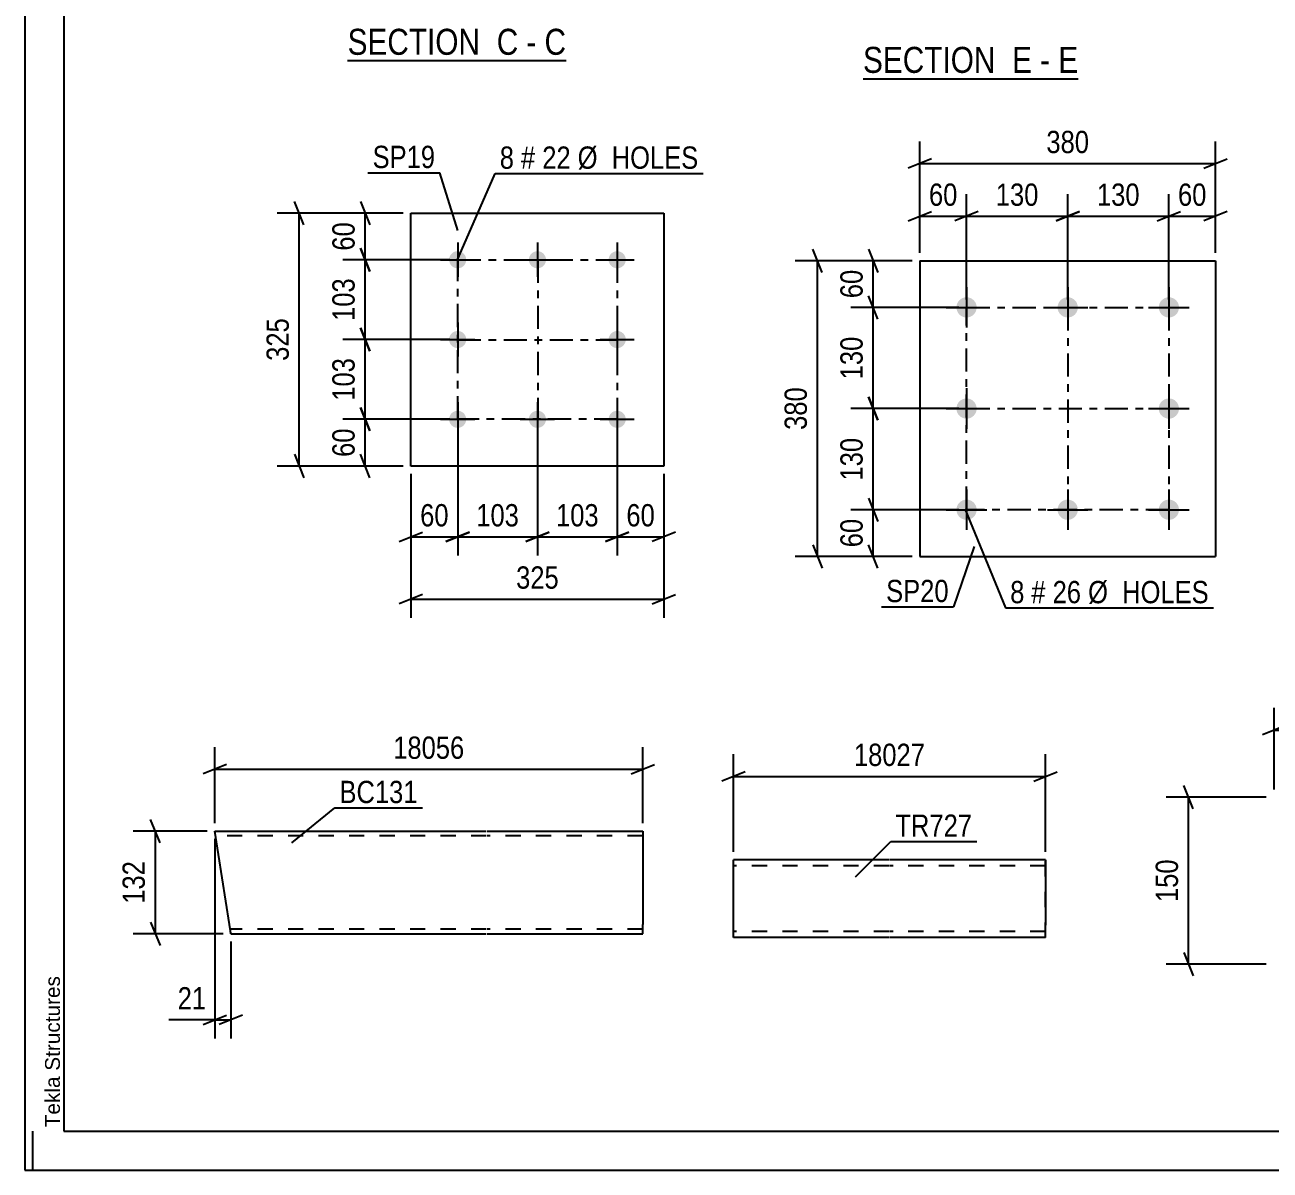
# Model space of a CAD drawing. Header units: millimetres. Extents: x 0 to 841, y 0 to 594.
# Drawn here: x 0 to 160, y 0 to 147.1 of the extents above; entities that cross this region are included whole.
import ezdxf

# ---------------------------------------------------------------- set-up
doc = ezdxf.new("R2010")
doc.units = ezdxf.units.MM
doc.linetypes.add('DXK_LINE_DOT2', pattern=[3.9198, 1.9599, -1.9599])
doc.linetypes.add('DXK_LINE_DOT3', pattern=[5.9187, 2.979, -0.9799, 0.9799, -0.9799])
doc.styles.add('Arial', font='ARIAL.TTF', dxfattribs={"height": 0.2})
doc.styles.add('Arial Narrow', font='ARIALN.TTF', dxfattribs={"height": 0.2})

# ---------------------------------------------------------------- blocks, each defined once
blk = doc.blocks.new('Unknown-814735583-1133')
at = {"color": 5, "linetype": 'Continuous'}
for p, q in [((0, 594), (0, 0)), ((5, 589), (5, 5)), ((1, 0), (1, 5)), ((5, 5), (836, 5)), ((0, 0), (841, 0))]:
    blk.add_line(p, q, dxfattribs=at)
at = {"color": 174, "linetype": 'Continuous', "style": 'Arial'}
blk.add_text('Tekla Structures', height=1.9102, rotation=90, dxfattribs=at).set_placement((4.5, 5.5))
blk = doc.blocks.new('Unknown-814735583-13 - 10822')
at = {"color": 6, "linetype": 'Continuous'}
blk.add_line((41.47, 142.54), (69.54, 142.54), dxfattribs=at)
at = {"color": 0, "linetype": 'Continuous'}
for points in [[(59.58, 143.29), (59.58, 146.79), (41.47, 146.79), (41.47, 143.29)], [(63.39, 143.29), (63.39, 146.79), (60.63, 146.79), (60.63, 143.29)], [(65.72, 143.29), (65.72, 146.79), (64.44, 146.79), (64.44, 143.29)], [(69.54, 143.29), (69.54, 146.79), (66.77, 146.79), (66.77, 143.29)]]:
    blk.add_wipeout(points, dxfattribs=at)
at = {"color": 7, "linetype": 'Continuous', "style": 'Arial Narrow'}
for s, p in [('SECTION ', (41.47, 143.29)), ('C', (60.63, 143.29)), ('C', (66.77, 143.29)), ('-', (64.44, 143.29))]:
    blk.add_text(s, height=3.34, dxfattribs=at).set_placement(p)
blk = doc.blocks.new('Unknown-814735583-19 - 11085')
at = {"color": 6, "linetype": 'Continuous'}
blk.add_line((107.7, 140.22), (135.34, 140.22), dxfattribs=at)
at = {"color": 0, "linetype": 'Continuous'}
for points in [[(125.8, 140.97), (125.8, 144.47), (107.7, 144.47), (107.7, 140.97)], [(129.41, 140.97), (129.41, 144.47), (126.85, 144.47), (126.85, 140.97)], [(131.74, 140.97), (131.74, 144.47), (130.46, 144.47), (130.46, 140.97)], [(135.34, 140.97), (135.34, 144.47), (132.79, 144.47), (132.79, 140.97)]]:
    blk.add_wipeout(points, dxfattribs=at)
at = {"color": 7, "linetype": 'Continuous', "style": 'Arial Narrow'}
for s, p in [('SECTION ', (107.7, 140.97)), ('E', (126.85, 140.97)), ('E', (132.79, 140.97)), ('-', (130.46, 140.97))]:
    blk.add_text(s, height=3.34, dxfattribs=at).set_placement(p)
blk = doc.blocks.new('Bolt-814735583-2282 - 2220')
at = {"linetype": 'Continuous'}
for points in [[(121, 112.14, -1), (121, 109.54, -1)], [(134, 112.14, -1), (134, 109.54, -1)], [(147, 112.14, -1), (147, 109.54, -1)], [(121, 99.14, -1), (121, 96.54, -1)], [(147, 99.14, -1), (147, 96.54, -1)], [(121, 86.14, -1), (121, 83.54, -1)], [(134, 86.14, -1), (134, 83.54, -1)], [(147, 86.14, -1), (147, 83.54, -1)]]:
    blk.add_hatch(color=1, dxfattribs=at).paths.add_polyline_path(points)
at = {"color": 1, "linetype": 'Continuous'}
for p, q in [((121, 113.44), (121, 108.24)), ((134, 113.44), (134, 108.24)), ((147, 113.44), (147, 108.24)), ((118.4, 110.84), (123.6, 110.84)), ((131.4, 110.84), (136.6, 110.84)), ((144.4, 110.84), (149.6, 110.84)), ((121, 100.44), (121, 95.24)), ((147, 100.44), (147, 95.24)), ((118.4, 97.84), (123.6, 97.84)), ((144.4, 97.84), (149.6, 97.84)), ((121, 87.44), (121, 82.24)), ((134, 87.44), (134, 82.24)), ((147, 87.44), (147, 82.24)), ((118.4, 84.84), (123.6, 84.84)), ((131.4, 84.84), (136.6, 84.84)), ((144.4, 84.84), (149.6, 84.84))]:
    blk.add_line(p, q, dxfattribs=at)
blk = doc.blocks.new('Part-814735583-2297 - 2220')
at = {"color": 2, "linetype": 'Continuous'}
for p, q in [((115, 116.84), (115, 78.84)), ((115, 116.84), (153, 116.84)), ((153, 116.84), (153, 78.84)), ((115, 78.84), (153, 78.84))]:
    blk.add_line(p, q, dxfattribs=at)
blk = doc.blocks.new('Part-814735583-11452 - 11451')
at = {"color": 2, "linetype": 'Continuous'}
for p, q in [((24.41, 43.56), (59.29, 43.56)), ((26.29, 31.56), (24.41, 43.56)), ((59.39, 43.56), (79.39, 43.56)), ((79.39, 43.56), (79.39, 43.47)), ((79.39, 43.47), (79.39, 42.82)), ((79.39, 42.82), (79.39, 31.56)), ((26.43, 30.72), (26.29, 31.56)), ((26.47, 30.46), (26.43, 30.72)), ((26.48, 30.36), (26.47, 30.46)), ((79.39, 30.36), (79.39, 31.56)), ((26.48, 30.36), (59.29, 30.36)), ((59.39, 30.36), (79.39, 30.36))]:
    blk.add_line(p, q, dxfattribs=at)
at = {"color": 7, "linetype": 'DXK_LINE_DOT2'}
for p, q in [((79.39, 43.21), (79.39, 42.82)), ((59.29, 42.96), (24.5, 42.96)), ((79.39, 42.96), (59.39, 42.96)), ((59.29, 30.96), (26.39, 30.96)), ((26.48, 30.36), (26.43, 30.72)), ((79.39, 30.96), (59.39, 30.96)), ((79.39, 30.46), (79.39, 30.72)), ((79.39, 30.36), (79.39, 30.46))]:
    blk.add_line(p, q, dxfattribs=at)
blk = doc.blocks.new('Bolt-814735583-2518 - 2484')
at = {"linetype": 'Continuous'}
for points in [[(55.61, 118.06, -1), (55.61, 115.86, -1)], [(65.86, 118.06, -1), (65.86, 115.86, -1)], [(76.11, 118.06, -1), (76.11, 115.86, -1)], [(55.61, 107.81, -1), (55.61, 105.61, -1)], [(76.11, 107.81, -1), (76.11, 105.61, -1)], [(55.61, 97.56, -1), (55.61, 95.36, -1)], [(65.86, 97.56, -1), (65.86, 95.36, -1)], [(76.11, 97.56, -1), (76.11, 95.36, -1)]]:
    blk.add_hatch(color=1, dxfattribs=at).paths.add_polyline_path(points)
at = {"color": 1, "linetype": 'Continuous'}
for p, q in [((55.61, 119.16), (55.61, 114.76)), ((65.86, 119.16), (65.86, 114.76)), ((76.11, 119.16), (76.11, 114.76)), ((53.41, 116.96), (57.81, 116.96)), ((63.66, 116.96), (68.06, 116.96)), ((73.91, 116.96), (78.31, 116.96)), ((55.61, 108.91), (55.61, 104.51)), ((76.11, 108.91), (76.11, 104.51)), ((53.41, 106.71), (57.81, 106.71)), ((73.91, 106.71), (78.31, 106.71)), ((55.61, 98.66), (55.61, 94.26)), ((65.86, 98.66), (65.86, 94.26)), ((76.11, 98.66), (76.11, 94.26)), ((53.41, 96.46), (57.81, 96.46)), ((63.66, 96.46), (68.06, 96.46)), ((73.91, 96.46), (78.31, 96.46))]:
    blk.add_line(p, q, dxfattribs=at)
blk = doc.blocks.new('Part-814735583-2523 - 2484')
at = {"color": 2, "linetype": 'Continuous'}
for p, q in [((49.61, 90.46), (49.61, 122.96)), ((49.61, 122.96), (82.11, 122.96)), ((82.11, 122.96), (82.11, 90.46)), ((82.11, 90.46), (49.61, 90.46))]:
    blk.add_line(p, q, dxfattribs=at)
blk = doc.blocks.new('Part-814735583-6387 - 6380')
at = {"color": 2, "linetype": 'Continuous'}
for p, q in [((111.05, 39.87), (91.05, 39.87)), ((91.05, 31.47), (91.05, 39.87)), ((131.15, 39.87), (111.15, 39.87)), ((131.15, 39.87), (131.15, 39.87)), ((131.15, 39.87), (131.15, 31.47)), ((91.05, 29.87), (91.05, 31.47)), ((131.15, 29.87), (131.15, 31.47)), ((111.05, 29.87), (91.05, 29.87)), ((131.15, 29.87), (111.15, 29.87)), ((131.15, 29.87), (131.15, 29.87))]:
    blk.add_line(p, q, dxfattribs=at)
at = {"color": 7, "linetype": 'DXK_LINE_DOT2'}
for p, q in [((111.05, 39.07), (91.05, 39.07)), ((131.15, 39.07), (111.15, 39.07)), ((131.15, 29.87), (131.15, 39.87)), ((131.15, 39.87), (131.15, 39.87)), ((131.15, 39.07), (131.15, 39.07)), ((91.05, 29.99), (91.05, 31.47)), ((91.05, 30.67), (91.05, 30.73)), ((111.05, 30.67), (91.05, 30.67)), ((131.15, 30.67), (111.15, 30.67)), ((131.15, 30.73), (131.15, 31.16)), ((131.15, 30.67), (131.15, 30.73)), ((131.15, 30.67), (131.15, 30.67)), ((131.15, 29.87), (131.15, 29.87))]:
    blk.add_line(p, q, dxfattribs=at)
blk = doc.blocks.new('Rectangle-814735583-2384 - 2220')
at = {"color": 1, "linetype": 'DXK_LINE_DOT3'}
blk.add_lwpolyline([(121, 110.84), (147, 110.84), (147, 84.84), (121, 84.84), (121, 110.84)], close=True, dxfattribs=at)
blk = doc.blocks.new('Rectangle-814735583-2610 - 2484')
at = {"color": 1, "linetype": 'DXK_LINE_DOT3'}
blk.add_lwpolyline([(55.61, 116.96), (76.11, 116.96), (76.11, 96.46), (55.61, 96.46), (55.61, 116.96)], close=True, dxfattribs=at)
blk = doc.blocks.new('Line-814735583-2370 - 2220')
at = {"color": 1, "linetype": 'DXK_LINE_DOT3'}
blk.add_line((134, 110.84), (134, 84.84), dxfattribs=at)
blk = doc.blocks.new('Line-814735583-2596 - 2484')
at = {"color": 1, "linetype": 'DXK_LINE_DOT3'}
blk.add_line((65.91, 116.96), (65.91, 96.46), dxfattribs=at)
blk = doc.blocks.new('Line-814735583-2377 - 2220')
at = {"color": 1, "linetype": 'DXK_LINE_DOT3'}
blk.add_line((121, 97.84), (147, 97.84), dxfattribs=at)
blk = doc.blocks.new('Line-814735583-2603 - 2484')
at = {"color": 1, "linetype": 'DXK_LINE_DOT3'}
blk.add_line((55.61, 106.66), (76.11, 106.66), dxfattribs=at)
blk = doc.blocks.new('StraightDimension-814735583-9685 - 2220')
at = {"color": 7, "linetype": 'Continuous'}
for p, q in [((134, 111.84), (134, 125.39)), ((147, 111.84), (147, 125.39)), ((135.5, 123.14), (132.5, 121.94)), ((134, 122.54), (147, 122.54)), ((145.5, 121.94), (148.5, 123.14))]:
    blk.add_line(p, q, dxfattribs=at)
at = {"color": 0}
blk.add_wipeout([(143.84, 123.29), (143.84, 127.49), (137.16, 127.49), (137.16, 123.29)], dxfattribs=at)
at = {"color": 3, "style": 'Arial Narrow'}
blk.add_text('130', height=2.863, dxfattribs=at).set_placement((137.76, 123.89))
blk = doc.blocks.new('StraightDimension-814735583-2350 - 2220')
at = {"color": 7, "linetype": 'Continuous'}
for p, q in [((120, 84.84), (106.15, 84.84)), ((108.4, 86.34), (109.6, 83.34)), ((109, 78.84), (109, 84.84)), ((109.6, 77.34), (108.4, 80.34)), ((114, 78.84), (106.15, 78.84))]:
    blk.add_line(p, q, dxfattribs=at)
at = {"color": 0}
blk.add_wipeout([(108.25, 84.27), (104.05, 84.27), (104.05, 79.42), (108.25, 79.42)], dxfattribs=at)
at = {"color": 3, "style": 'Arial Narrow'}
blk.add_text('60', height=2.863, rotation=90.0002, dxfattribs=at).set_placement((107.65, 80.02))
blk = doc.blocks.new('StraightDimension-814735583-2299 - 2220')
at = {"color": 7, "linetype": 'Continuous'}
for p, q in [((115, 117.84), (115, 132.16)), ((153, 117.84), (153, 132.16)), ((116.5, 129.91), (113.5, 128.71)), ((151.5, 128.71), (154.5, 129.91)), ((115, 129.31), (153, 129.31))]:
    blk.add_line(p, q, dxfattribs=at)
at = {"color": 0}
blk.add_wipeout([(137.34, 130.06), (137.34, 134.26), (130.66, 134.26), (130.66, 130.06)], dxfattribs=at)
at = {"color": 3, "style": 'Arial Narrow'}
blk.add_text('380', height=2.863, dxfattribs=at).set_placement((131.26, 130.66))
blk = doc.blocks.new('StraightDimension-814735583-2314 - 2220')
at = {"color": 7, "linetype": 'Continuous'}
for p, q in [((115, 117.84), (115, 125.39)), ((121, 111.84), (121, 125.39)), ((113.5, 121.94), (116.5, 123.14)), ((115, 122.54), (121, 122.54)), ((122.5, 123.14), (119.5, 121.94))]:
    blk.add_line(p, q, dxfattribs=at)
at = {"color": 0}
blk.add_wipeout([(120.43, 123.29), (120.43, 127.49), (115.57, 127.49), (115.57, 123.29)], dxfattribs=at)
at = {"color": 3, "style": 'Arial Narrow'}
blk.add_text('60', height=2.863, dxfattribs=at).set_placement((116.17, 123.89))
blk = doc.blocks.new('StraightDimension-814735583-2324 - 2220')
at = {"color": 7, "linetype": 'Continuous'}
for p, q in [((147, 111.84), (147, 125.39)), ((153, 117.84), (153, 125.39)), ((145.5, 121.94), (148.5, 123.14)), ((147, 122.54), (153, 122.54)), ((154.5, 123.14), (151.5, 121.94))]:
    blk.add_line(p, q, dxfattribs=at)
at = {"color": 0}
blk.add_wipeout([(152.43, 123.29), (152.43, 127.49), (147.57, 127.49), (147.57, 123.29)], dxfattribs=at)
at = {"color": 3, "style": 'Arial Narrow'}
blk.add_text('60', height=2.863, dxfattribs=at).set_placement((148.17, 123.89))
blk = doc.blocks.new('StraightDimension-814735583-2335 - 2220')
at = {"color": 7, "linetype": 'Continuous'}
for p, q in [((114, 116.84), (98.98, 116.84)), ((102.43, 115.34), (101.23, 118.34)), ((101.83, 78.84), (101.83, 116.84)), ((101.23, 80.34), (102.43, 77.34)), ((114, 78.84), (98.98, 78.84))]:
    blk.add_line(p, q, dxfattribs=at)
at = {"color": 0}
blk.add_wipeout([(101.08, 101.19), (96.88, 101.19), (96.88, 94.5), (101.08, 94.5)], dxfattribs=at)
at = {"color": 3, "style": 'Arial Narrow'}
blk.add_text('380', height=2.863, rotation=90.0002, dxfattribs=at).set_placement((100.48, 95.1))
blk = doc.blocks.new('StraightDimension-814735583-2360 - 2220')
at = {"color": 7, "linetype": 'Continuous'}
for p, q in [((114, 116.84), (106.15, 116.84)), ((108.4, 118.34), (109.6, 115.34)), ((109, 110.84), (109, 116.84)), ((109.6, 109.34), (108.4, 112.34)), ((120, 110.84), (106.15, 110.84))]:
    blk.add_line(p, q, dxfattribs=at)
at = {"color": 0}
blk.add_wipeout([(108.25, 116.27), (104.05, 116.27), (104.05, 111.42), (108.25, 111.42)], dxfattribs=at)
at = {"color": 3, "style": 'Arial Narrow'}
blk.add_text('60', height=2.863, rotation=90.0002, dxfattribs=at).set_placement((107.65, 112.02))
blk = doc.blocks.new('StraightDimension-814735583-9683 - 2220')
at = {"color": 7, "linetype": 'Continuous'}
for p, q in [((121, 111.84), (121, 125.39)), ((134, 111.84), (134, 125.39)), ((122.5, 123.14), (119.5, 121.94)), ((121, 122.54), (134, 122.54)), ((132.5, 121.94), (135.5, 123.14))]:
    blk.add_line(p, q, dxfattribs=at)
at = {"color": 0}
blk.add_wipeout([(130.84, 123.29), (130.84, 127.49), (124.16, 127.49), (124.16, 123.29)], dxfattribs=at)
at = {"color": 3, "style": 'Arial Narrow'}
blk.add_text('130', height=2.863, dxfattribs=at).set_placement((124.76, 123.89))
blk = doc.blocks.new('StraightDimension-814735583-9705 - 2220')
at = {"color": 7, "linetype": 'Continuous'}
for p, q in [((109.6, 96.34), (108.4, 99.34)), ((120, 97.84), (106.15, 97.84)), ((109, 84.84), (109, 97.84)), ((120, 84.84), (106.15, 84.84)), ((108.4, 86.34), (109.6, 83.34))]:
    blk.add_line(p, q, dxfattribs=at)
at = {"color": 0}
blk.add_wipeout([(108.25, 94.69), (104.05, 94.69), (104.05, 88), (108.25, 88)], dxfattribs=at)
at = {"color": 3, "style": 'Arial Narrow'}
blk.add_text('130', height=2.863, rotation=90.0002, dxfattribs=at).set_placement((107.65, 88.6))
blk = doc.blocks.new('StraightDimension-814735583-9707 - 2220')
at = {"color": 7, "linetype": 'Continuous'}
for p, q in [((109.6, 109.34), (108.4, 112.34)), ((120, 110.84), (106.15, 110.84)), ((109, 97.84), (109, 110.84)), ((108.4, 99.34), (109.6, 96.34)), ((120, 97.84), (106.15, 97.84))]:
    blk.add_line(p, q, dxfattribs=at)
at = {"color": 0}
blk.add_wipeout([(108.25, 107.69), (104.05, 107.69), (104.05, 101), (108.25, 101)], dxfattribs=at)
at = {"color": 3, "style": 'Arial Narrow'}
blk.add_text('130', height=2.863, rotation=90.0002, dxfattribs=at).set_placement((107.65, 101.6))
blk = doc.blocks.new('StraightDimension-814735583-2416 - 2399')
at = {"color": 7, "linetype": 'Continuous'}
for p, q in [((150.12, 46.4), (148.92, 49.4)), ((159.51, 47.9), (146.67, 47.9)), ((149.52, 26.47), (149.52, 47.9)), ((148.92, 27.97), (150.12, 24.97)), ((159.51, 26.47), (146.67, 26.47))]:
    blk.add_line(p, q, dxfattribs=at)
at = {"color": 0}
blk.add_wipeout([(148.77, 40.53), (144.57, 40.53), (144.57, 33.84), (148.77, 33.84)], dxfattribs=at)
at = {"color": 3, "style": 'Arial Narrow'}
blk.add_text('150', height=2.863, rotation=90.0002, dxfattribs=at).set_placement((148.17, 34.44))
blk = doc.blocks.new('StraightDimension-814735583-2427 - 2399')
at = {"color": 7, "linetype": 'Continuous'}
for p, q in [((160.51, 48.9), (160.51, 59.37)), ((189.08, 48.9), (189.08, 59.37)), ((162.01, 57.12), (159.01, 55.92)), ((160.51, 56.52), (189.08, 56.52)), ((187.58, 55.92), (190.58, 57.12))]:
    blk.add_line(p, q, dxfattribs=at)
at = {"color": 0}
blk.add_wipeout([(178.13, 57.27), (178.13, 61.47), (171.45, 61.47), (171.45, 57.27)], dxfattribs=at)
at = {"color": 3, "style": 'Arial Narrow'}
blk.add_text('200', height=2.863, dxfattribs=at).set_placement((172.05, 57.87))
blk = doc.blocks.new('StraightDimension-814735583-11484 - 11451')
at = {"color": 7, "linetype": 'Continuous'}
for p, q in [((17.36, 42.06), (16.16, 45.06)), ((23.41, 43.56), (13.91, 43.56)), ((16.76, 30.36), (16.76, 43.56)), ((16.16, 31.86), (17.36, 28.86)), ((25.48, 30.36), (13.91, 30.36))]:
    blk.add_line(p, q, dxfattribs=at)
at = {"color": 0}
blk.add_wipeout([(16.01, 40.31), (11.81, 40.31), (11.81, 33.62), (16.01, 33.62)], dxfattribs=at)
at = {"color": 3, "style": 'Arial Narrow'}
blk.add_text('132', height=2.863, rotation=90.0002, dxfattribs=at).set_placement((15.41, 34.22))
blk = doc.blocks.new('StraightDimension-814735583-11460 - 11451')
at = {"color": 7, "linetype": 'Continuous'}
for p, q in [((24.41, 44.56), (24.41, 54.34)), ((79.39, 44.56), (79.39, 54.34)), ((25.91, 52.09), (22.91, 50.89)), ((24.41, 51.49), (79.39, 51.49)), ((77.89, 50.89), (80.89, 52.09))]:
    blk.add_line(p, q, dxfattribs=at)
at = {"color": 0}
blk.add_wipeout([(57.07, 52.24), (57.07, 56.44), (46.73, 56.44), (46.73, 52.24)], dxfattribs=at)
at = {"color": 3, "style": 'Arial Narrow'}
blk.add_text('18056', height=2.863, dxfattribs=at).set_placement((47.33, 52.84))
blk = doc.blocks.new('StraightDimension-814735583-11471 - 11451')
at = {"color": 7, "linetype": 'Continuous'}
for p, q in [((24.41, 42.56), (24.41, 16.89)), ((26.48, 29.36), (26.48, 16.89)), ((22.91, 18.69), (25.91, 19.89)), ((24.41, 19.29), (26.48, 19.29)), ((27.98, 19.89), (24.98, 18.69))]:
    blk.add_line(p, q, dxfattribs=at)
at = {"color": 0}
blk.add_wipeout([(23.88, 20.04), (23.88, 24.24), (19.03, 24.24), (19.03, 20.04)], dxfattribs=at)
at = {"color": 7, "linetype": 'Continuous'}
blk.add_line((24.41, 19.29), (18.5, 19.29), dxfattribs=at)
blk.add_line((24.41, 19.29), (18.5, 19.29), dxfattribs=at)
at = {"color": 3, "style": 'Arial Narrow'}
blk.add_text('21', height=2.863, dxfattribs=at).set_placement((19.63, 20.64))
blk = doc.blocks.new('StraightDimension-814735583-10136 - 2484')
at = {"color": 7, "linetype": 'Continuous'}
for p, q in [((65.86, 95.46), (65.86, 78.95)), ((76.11, 95.46), (76.11, 78.95)), ((64.36, 80.75), (67.36, 81.95)), ((77.61, 81.95), (74.61, 80.75)), ((65.86, 81.35), (76.11, 81.35))]:
    blk.add_line(p, q, dxfattribs=at)
at = {"color": 0}
blk.add_wipeout([(74.33, 82.1), (74.33, 86.3), (67.65, 86.3), (67.65, 82.1)], dxfattribs=at)
at = {"color": 3, "style": 'Arial Narrow'}
blk.add_text('103', height=2.863, dxfattribs=at).set_placement((68.25, 82.7))
blk = doc.blocks.new('StraightDimension-814735583-2572 - 2484')
at = {"color": 7, "linetype": 'Continuous'}
for p, q in [((43.12, 124.46), (44.32, 121.46)), ((48.61, 122.96), (40.87, 122.96)), ((43.72, 116.96), (43.72, 122.96)), ((44.32, 115.46), (43.12, 118.46)), ((54.61, 116.96), (40.87, 116.96))]:
    blk.add_line(p, q, dxfattribs=at)
at = {"color": 0}
blk.add_wipeout([(42.97, 122.39), (38.77, 122.39), (38.77, 117.53), (42.97, 117.53)], dxfattribs=at)
at = {"color": 3, "style": 'Arial Narrow'}
blk.add_text('60', height=2.863, rotation=90.0002, dxfattribs=at).set_placement((42.37, 118.13))
blk = doc.blocks.new('StraightDimension-814735583-2525 - 2484')
at = {"color": 7, "linetype": 'Continuous'}
for p, q in [((35.86, 121.46), (34.66, 124.46)), ((48.61, 122.96), (32.41, 122.96)), ((35.26, 90.46), (35.26, 122.96)), ((34.66, 91.96), (35.86, 88.96)), ((48.61, 90.46), (32.41, 90.46))]:
    blk.add_line(p, q, dxfattribs=at)
at = {"color": 0}
blk.add_wipeout([(34.51, 110.05), (30.31, 110.05), (30.31, 103.37), (34.51, 103.37)], dxfattribs=at)
at = {"color": 3, "style": 'Arial Narrow'}
blk.add_text('325', height=2.863, rotation=90.0002, dxfattribs=at).set_placement((33.91, 103.97))
blk = doc.blocks.new('StraightDimension-814735583-2536 - 2484')
at = {"color": 7, "linetype": 'Continuous'}
for p, q in [((76.11, 95.46), (76.11, 78.95)), ((82.11, 89.46), (82.11, 78.95)), ((74.61, 80.75), (77.61, 81.95)), ((83.61, 81.95), (80.61, 80.75)), ((76.11, 81.35), (82.11, 81.35))]:
    blk.add_line(p, q, dxfattribs=at)
at = {"color": 0}
blk.add_wipeout([(81.54, 82.1), (81.54, 86.3), (76.69, 86.3), (76.69, 82.1)], dxfattribs=at)
at = {"color": 3, "style": 'Arial Narrow'}
blk.add_text('60', height=2.863, dxfattribs=at).set_placement((77.29, 82.7))
blk = doc.blocks.new('StraightDimension-814735583-2546 - 2484')
at = {"color": 7, "linetype": 'Continuous'}
for p, q in [((55.61, 95.46), (55.61, 78.95)), ((49.61, 89.46), (49.61, 78.95)), ((48.11, 80.75), (51.11, 81.95)), ((57.11, 81.95), (54.11, 80.75)), ((49.61, 81.35), (55.61, 81.35))]:
    blk.add_line(p, q, dxfattribs=at)
at = {"color": 0}
blk.add_wipeout([(55.04, 82.1), (55.04, 86.3), (50.19, 86.3), (50.19, 82.1)], dxfattribs=at)
at = {"color": 3, "style": 'Arial Narrow'}
blk.add_text('60', height=2.863, dxfattribs=at).set_placement((50.79, 82.7))
blk = doc.blocks.new('StraightDimension-814735583-2561 - 2484')
at = {"color": 7, "linetype": 'Continuous'}
for p, q in [((49.61, 89.46), (49.61, 70.95)), ((82.11, 89.46), (82.11, 70.95)), ((51.11, 73.95), (48.11, 72.75)), ((80.61, 72.75), (83.61, 73.95)), ((49.61, 73.35), (82.11, 73.35))]:
    blk.add_line(p, q, dxfattribs=at)
at = {"color": 0}
blk.add_wipeout([(69.21, 74.1), (69.21, 78.3), (62.52, 78.3), (62.52, 74.1)], dxfattribs=at)
at = {"color": 3, "style": 'Arial Narrow'}
blk.add_text('325', height=2.863, dxfattribs=at).set_placement((63.12, 74.7))
blk = doc.blocks.new('StraightDimension-814735583-2582 - 2484')
at = {"color": 7, "linetype": 'Continuous'}
for p, q in [((43.12, 97.96), (44.32, 94.96)), ((54.61, 96.46), (40.87, 96.46)), ((43.72, 90.46), (43.72, 96.46)), ((44.32, 88.96), (43.12, 91.96)), ((48.61, 90.46), (40.87, 90.46))]:
    blk.add_line(p, q, dxfattribs=at)
at = {"color": 0}
blk.add_wipeout([(42.97, 95.89), (38.77, 95.89), (38.77, 91.03), (42.97, 91.03)], dxfattribs=at)
at = {"color": 3, "style": 'Arial Narrow'}
blk.add_text('60', height=2.863, rotation=90.0002, dxfattribs=at).set_placement((42.37, 91.63))
blk = doc.blocks.new('StraightDimension-814735583-10134 - 2484')
at = {"color": 7, "linetype": 'Continuous'}
for p, q in [((55.61, 95.46), (55.61, 78.95)), ((65.86, 95.46), (65.86, 78.95)), ((54.11, 80.75), (57.11, 81.95)), ((67.36, 81.95), (64.36, 80.75)), ((55.61, 81.35), (65.86, 81.35))]:
    blk.add_line(p, q, dxfattribs=at)
at = {"color": 0}
blk.add_wipeout([(64.08, 82.1), (64.08, 86.3), (57.4, 86.3), (57.4, 82.1)], dxfattribs=at)
at = {"color": 3, "style": 'Arial Narrow'}
blk.add_text('103', height=2.863, dxfattribs=at).set_placement((58, 82.7))
blk = doc.blocks.new('StraightDimension-814735583-10156 - 2484')
at = {"color": 7, "linetype": 'Continuous'}
for p, q in [((43.12, 108.21), (44.32, 105.21)), ((54.61, 106.71), (40.87, 106.71)), ((43.72, 96.46), (43.72, 106.71)), ((44.32, 94.96), (43.12, 97.96)), ((54.61, 96.46), (40.87, 96.46))]:
    blk.add_line(p, q, dxfattribs=at)
at = {"color": 0}
blk.add_wipeout([(42.97, 104.93), (38.77, 104.93), (38.77, 98.25), (42.97, 98.25)], dxfattribs=at)
at = {"color": 3, "style": 'Arial Narrow'}
blk.add_text('103', height=2.863, rotation=90.0002, dxfattribs=at).set_placement((42.37, 98.85))
blk = doc.blocks.new('StraightDimension-814735583-10158 - 2484')
at = {"color": 7, "linetype": 'Continuous'}
for p, q in [((43.12, 118.46), (44.32, 115.46)), ((54.61, 116.96), (40.87, 116.96)), ((43.72, 106.71), (43.72, 116.96)), ((44.32, 105.21), (43.12, 108.21)), ((54.61, 106.71), (40.87, 106.71))]:
    blk.add_line(p, q, dxfattribs=at)
at = {"color": 0}
blk.add_wipeout([(42.97, 115.18), (38.77, 115.18), (38.77, 108.5), (42.97, 108.5)], dxfattribs=at)
at = {"color": 3, "style": 'Arial Narrow'}
blk.add_text('103', height=2.863, rotation=90.0002, dxfattribs=at).set_placement((42.37, 109.1))
blk = doc.blocks.new('StraightDimension-814735583-6391 - 6380')
at = {"color": 7, "linetype": 'Continuous'}
for p, q in [((91.05, 40.87), (91.05, 53.42)), ((131.15, 40.87), (131.15, 53.42)), ((92.55, 51.17), (89.55, 49.97)), ((91.05, 50.57), (131.15, 50.57)), ((129.65, 49.97), (132.65, 51.17))]:
    blk.add_line(p, q, dxfattribs=at)
at = {"color": 0}
blk.add_wipeout([(116.27, 51.32), (116.27, 55.52), (105.93, 55.52), (105.93, 51.32)], dxfattribs=at)
at = {"color": 3, "style": 'Arial Narrow'}
blk.add_text('18027', height=2.863, dxfattribs=at).set_placement((106.53, 51.92))
blk = doc.blocks.new('Mark-814735583-2278 - 2220')
at = {"color": 0}
for points in [[(128.43, 72.83), (128.43, 75.83), (126.61, 75.83), (126.61, 72.83)], [(131.16, 72.83), (131.16, 75.83), (129.33, 75.83), (129.33, 72.83)], [(135.72, 72.83), (135.72, 75.83), (132.06, 75.83), (132.06, 72.83)], [(152.15, 72.83), (152.15, 75.83), (136.62, 75.83), (136.62, 72.83)]]:
    blk.add_wipeout(points, dxfattribs=at)
for points in [[(128.43, 72.83), (128.43, 75.83), (126.61, 75.83), (126.61, 72.83)], [(131.16, 72.83), (131.16, 75.83), (129.33, 75.83), (129.33, 72.83)], [(135.72, 72.83), (135.72, 75.83), (132.06, 75.83), (132.06, 72.83)], [(152.15, 72.83), (152.15, 75.83), (136.62, 75.83), (136.62, 72.83)]]:
    blk.add_wipeout(points, dxfattribs=at)
at = {"color": 7, "linetype": 'Continuous'}
for p, q in [((120.77, 84.95), (126.01, 72.23)), ((126.01, 72.23), (152.75, 72.23))]:
    blk.add_line(p, q, dxfattribs=at)
at = {"color": 3, "style": 'Arial Narrow'}
for s, height, p in [('8', 2.86, (126.61, 72.83)), ('#', 2.86, (129.33, 72.83)), ('26', 2.863, (132.06, 72.83)), ('Ø  HOLES', 2.863, (136.62, 72.83))]:
    blk.add_text(s, height=height, dxfattribs=at).set_placement(p)
blk = doc.blocks.new('Mark-814735583-2293 - 2220')
at = {"color": 0}
blk.add_wipeout([(118.71, 72.97), (118.71, 75.97), (110.67, 75.97), (110.67, 72.97)], dxfattribs=at)
blk.add_wipeout([(118.71, 72.97), (118.71, 75.97), (110.67, 75.97), (110.67, 72.97)], dxfattribs=at)
at = {"color": 30, "linetype": 'Continuous'}
for p in [(121.98, 80.11), (110.07, 72.37)]:
    blk.add_line(p, (119.31, 72.37), dxfattribs=at)
at = {"color": 3, "style": 'Arial Narrow'}
blk.add_text('SP20', height=2.863, dxfattribs=at).set_placement((110.67, 72.97))
blk = doc.blocks.new('Mark-814735583-11498 - 11451')
at = {"color": 0}
blk.add_wipeout([(50.47, 47.15), (50.47, 50.15), (40.42, 50.15), (40.42, 47.15)], dxfattribs=at)
blk.add_wipeout([(50.47, 47.15), (50.47, 50.15), (40.42, 50.15), (40.42, 47.15)], dxfattribs=at)
at = {"color": 30, "linetype": 'Continuous'}
for p, q in [((34.3, 42.06), (39.82, 46.55)), ((39.82, 46.55), (51.07, 46.55))]:
    blk.add_line(p, q, dxfattribs=at)
at = {"color": 3, "style": 'Arial Narrow'}
blk.add_text('BC131', height=2.863, dxfattribs=at).set_placement((40.42, 47.15))
blk = doc.blocks.new('Mark-814735583-2519 - 2484')
at = {"color": 0}
blk.add_wipeout([(52.72, 128.74), (52.72, 131.74), (44.68, 131.74), (44.68, 128.74)], dxfattribs=at)
blk.add_wipeout([(52.72, 128.74), (52.72, 131.74), (44.68, 131.74), (44.68, 128.74)], dxfattribs=at)
at = {"color": 30, "linetype": 'Continuous'}
for p in [(44.08, 128.14), (55.61, 120.71)]:
    blk.add_line(p, (53.32, 128.14), dxfattribs=at)
at = {"color": 3, "style": 'Arial Narrow'}
blk.add_text('SP19', height=2.863, dxfattribs=at).set_placement((44.68, 128.74))
blk = doc.blocks.new('Mark-814735583-2514 - 2484')
at = {"color": 0}
for points in [[(62.85, 128.65), (62.85, 131.65), (61.02, 131.65), (61.02, 128.65)], [(65.58, 128.65), (65.58, 131.65), (63.75, 131.65), (63.75, 128.65)], [(70.13, 128.65), (70.13, 131.65), (66.48, 131.65), (66.48, 128.65)], [(86.56, 128.65), (86.56, 131.65), (71.03, 131.65), (71.03, 128.65)]]:
    blk.add_wipeout(points, dxfattribs=at)
for points in [[(62.85, 128.65), (62.85, 131.65), (61.02, 131.65), (61.02, 128.65)], [(65.58, 128.65), (65.58, 131.65), (63.75, 131.65), (63.75, 128.65)], [(70.13, 128.65), (70.13, 131.65), (66.48, 131.65), (66.48, 128.65)], [(86.56, 128.65), (86.56, 131.65), (71.03, 131.65), (71.03, 128.65)]]:
    blk.add_wipeout(points, dxfattribs=at)
at = {"color": 7, "linetype": 'Continuous'}
for p, q in [((55.52, 116.77), (60.42, 128.05)), ((60.42, 128.05), (87.16, 128.05))]:
    blk.add_line(p, q, dxfattribs=at)
at = {"color": 3, "style": 'Arial Narrow'}
for s, height, p in [('8', 2.86, (61.02, 128.65)), ('#', 2.86, (63.75, 128.65)), ('22', 2.863, (66.48, 128.65)), ('Ø  HOLES', 2.863, (71.03, 128.65))]:
    blk.add_text(s, height=height, dxfattribs=at).set_placement(p)
blk = doc.blocks.new('Mark-814735583-6383 - 6380')
at = {"color": 0}
blk.add_wipeout([(121.73, 42.82), (121.73, 45.82), (111.86, 45.82), (111.86, 42.82)], dxfattribs=at)
blk.add_wipeout([(121.73, 42.82), (121.73, 45.82), (111.86, 45.82), (111.86, 42.82)], dxfattribs=at)
at = {"color": 30, "linetype": 'Continuous'}
for p, q in [((106.72, 37.66), (111.26, 42.22)), ((111.26, 42.22), (122.33, 42.22))]:
    blk.add_line(p, q, dxfattribs=at)
at = {"color": 3, "style": 'Arial Narrow'}
blk.add_text('TR727', height=2.863, dxfattribs=at).set_placement((111.86, 42.82))

msp = doc.modelspace()

# ---------------------------------------------------------------- block references
for name in ['Unknown-814735583-1133', 'Part-814735583-2523 - 2484', 'Bolt-814735583-2518 - 2484', 'Rectangle-814735583-2610 - 2484', 'Line-814735583-2596 - 2484', 'Part-814735583-2297 - 2220', 'Bolt-814735583-2282 - 2220', 'Rectangle-814735583-2384 - 2220', 'Line-814735583-2370 - 2220', 'Line-814735583-2603 - 2484', 'Line-814735583-2377 - 2220', 'Part-814735583-11452 - 11451', 'Part-814735583-6387 - 6380']:
    msp.add_blockref(name, (0, 0))

# ---------------------------------------------------------------- next in the draw order: block references
for name in ['Unknown-814735583-13 - 10822', 'Unknown-814735583-19 - 11085', 'StraightDimension-814735583-9685 - 2220', 'StraightDimension-814735583-2572 - 2484', 'StraightDimension-814735583-10136 - 2484', 'StraightDimension-814735583-2350 - 2220', 'StraightDimension-814735583-6391 - 6380', 'StraightDimension-814735583-2416 - 2399', 'StraightDimension-814735583-11484 - 11451']:
    msp.add_blockref(name, (0, 0))

# ---------------------------------------------------------------- next in the draw order: block references
for name in ['StraightDimension-814735583-2299 - 2220', 'StraightDimension-814735583-2525 - 2484', 'StraightDimension-814735583-2536 - 2484', 'StraightDimension-814735583-2427 - 2399', 'StraightDimension-814735583-11460 - 11451', 'Mark-814735583-6383 - 6380', 'StraightDimension-814735583-11471 - 11451']:
    msp.add_blockref(name, (0, 0))

# ---------------------------------------------------------------- next in the draw order: block references
for name in ['Mark-814735583-2519 - 2484', 'StraightDimension-814735583-2314 - 2220', 'StraightDimension-814735583-2324 - 2220', 'StraightDimension-814735583-2546 - 2484', 'Mark-814735583-11498 - 11451']:
    msp.add_blockref(name, (0, 0))

# ---------------------------------------------------------------- next in the draw order: block references
for name in ['Mark-814735583-2514 - 2484', 'StraightDimension-814735583-2335 - 2220', 'StraightDimension-814735583-2561 - 2484']:
    msp.add_blockref(name, (0, 0))

# ---------------------------------------------------------------- next in the draw order: block references
for name in ['StraightDimension-814735583-2360 - 2220', 'StraightDimension-814735583-9705 - 2220', 'StraightDimension-814735583-2582 - 2484']:
    msp.add_blockref(name, (0, 0))

# ---------------------------------------------------------------- next in the draw order: block references
for name in ['StraightDimension-814735583-9683 - 2220', 'StraightDimension-814735583-10134 - 2484', 'Mark-814735583-2278 - 2220']:
    msp.add_blockref(name, (0, 0))

# ---------------------------------------------------------------- next in the draw order: block references
for name in ['StraightDimension-814735583-9707 - 2220', 'StraightDimension-814735583-10156 - 2484', 'Mark-814735583-2293 - 2220']:
    msp.add_blockref(name, (0, 0))

# ---------------------------------------------------------------- next in the draw order: block references
msp.add_blockref('StraightDimension-814735583-10158 - 2484', (0, 0))

doc.saveas('drawing.dxf')
